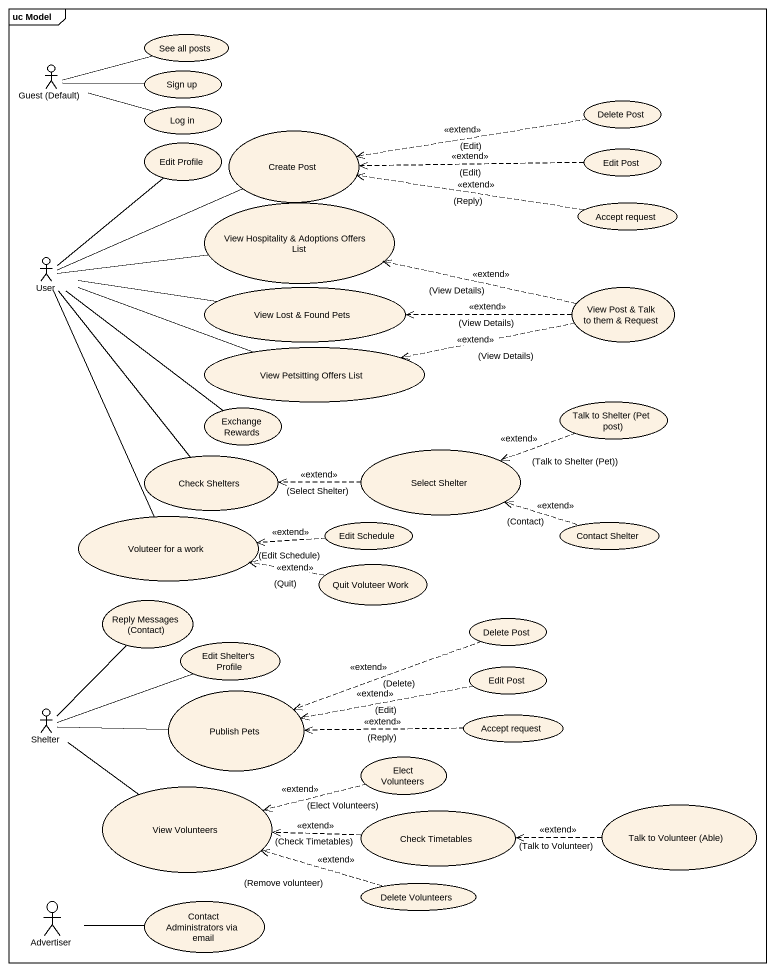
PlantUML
@startuml
mainframe uc Model
usecase "See all posts" as See_all_posts
actor "Guest (Default)" as Guest_Default
usecase "Sign up" as Sign_up
usecase "Log in" as Log_in
usecase "Delete Post" as Delete_Post
usecase "Edit Profile" as Edit_Profile
usecase "Create Post" as Create_Post
usecase "Edit Post" as Edit_Post
usecase "View Hospitality & Adoptions Offers List" as View_Hospitality_Adoptions
usecase "Accept request" as Accept_request
actor User
usecase "View Lost & Found Pets" as View_Lost_Found_Pets
usecase "View Post & Talk to them & Request" as View_Post_Talk_to_them
usecase "View Petsitting Offers List" as View_Petsitting_Offers_List
usecase "Exchange Rewards" as Exchange_Rewards
usecase "Talk to Shelter (Pet post)" as Talk_to_Shelter_Pet_post
usecase "Check Shelters" as Check_Shelters
usecase "Select Shelter" as Select_Shelter
usecase "Voluteer for a work" as Voluteer_for_a_work
usecase "Edit Schedule" as Edit_Schedule
usecase "Contact Shelter" as Contact_Shelter
usecase "Quit Voluteer Work" as Quit_Voluteer_Work
usecase "Reply Messages (Contact)" as Reply_Messages_Contact
usecase "Delete Post" as Delete_Post_2
usecase "Edit Shelter's Profile" as Edit_Shelter_s_Profile
usecase "Publish Pets" as Publish_Pets
usecase "Edit Post" as Edit_Post_2
actor Shelter
usecase "Accept request" as Accept_request_2
usecase "Elect Volunteers" as Elect_Volunteers
usecase "View Volunteers" as View_Volunteers
usecase "Check Timetables" as Check_Timetables
usecase "Talk to Volunteer (Able)" as Talk_to_Volunteer_Able
usecase "Delete Volunteers" as Delete_Volunteers
actor Advertiser
usecase "Contact Administrators via email" as Contact_Administrators_via
Guest_Default -right- See_all_posts
Guest_Default -right- Sign_up
Guest_Default -right- Log_in
Delete_Post .left.> Create_Post : <<extend>>\n(Edit)
Edit_Profile -- User
Create_Post -left- User
Edit_Post .left.> Create_Post : <<extend>>\n(Edit)
Accept_request .left.> Create_Post : <<extend>>\n(Reply)
User -right- View_Hospitality_Adoptions
User -right- View_Lost_Found_Pets
User -right- View_Petsitting_Offers_List
User -- Exchange_Rewards
User -- Check_Shelters
User -- Voluteer_for_a_work
View_Post_Talk_to_them .left.> View_Hospitality_Adoptions : <<extend>>\n(View Details)
View_Post_Talk_to_them .left.> View_Lost_Found_Pets : <<extend>>\n(View Details)
View_Post_Talk_to_them .left.> View_Petsitting_Offers_List : <<extend>>\n(View Details)
Talk_to_Shelter_Pet_post .left.> Select_Shelter : <<extend>>\n(Talk to Shelter (Pet))
Select_Shelter .left.> Check_Shelters : <<extend>>\n(Select Shelter)
Edit_Schedule .left.> Voluteer_for_a_work : <<extend>>\n(Edit Schedule)
Contact_Shelter .left.> Select_Shelter : <<extend>>\n(Contact)
Quit_Voluteer_Work .left.> Voluteer_for_a_work : <<extend>>\n(Quit)
Delete_Post_2 .left.> Publish_Pets : <<extend>>\n(Delete)
Edit_Post_2 .left.> Publish_Pets : <<extend>>\n(Edit)
Shelter -up- Reply_Messages_Contact
Shelter -right- Edit_Shelter_s_Profile
Shelter -right- Publish_Pets
Shelter -- View_Volunteers
Accept_request_2 .left.> Publish_Pets : <<extend>>\n(Reply)
Elect_Volunteers .left.> View_Volunteers : <<extend>>\n(Elect Volunteers)
Check_Timetables .left.> View_Volunteers : <<extend>>\n(Check Timetables)
Talk_to_Volunteer_Able .left.> Check_Timetables : <<extend>>\n(Talk to Volunteer)
Delete_Volunteers .left.> View_Volunteers : <<extend>>\n(Remove volunteer)
Advertiser -right- Contact_Administrators_via
@enduml
